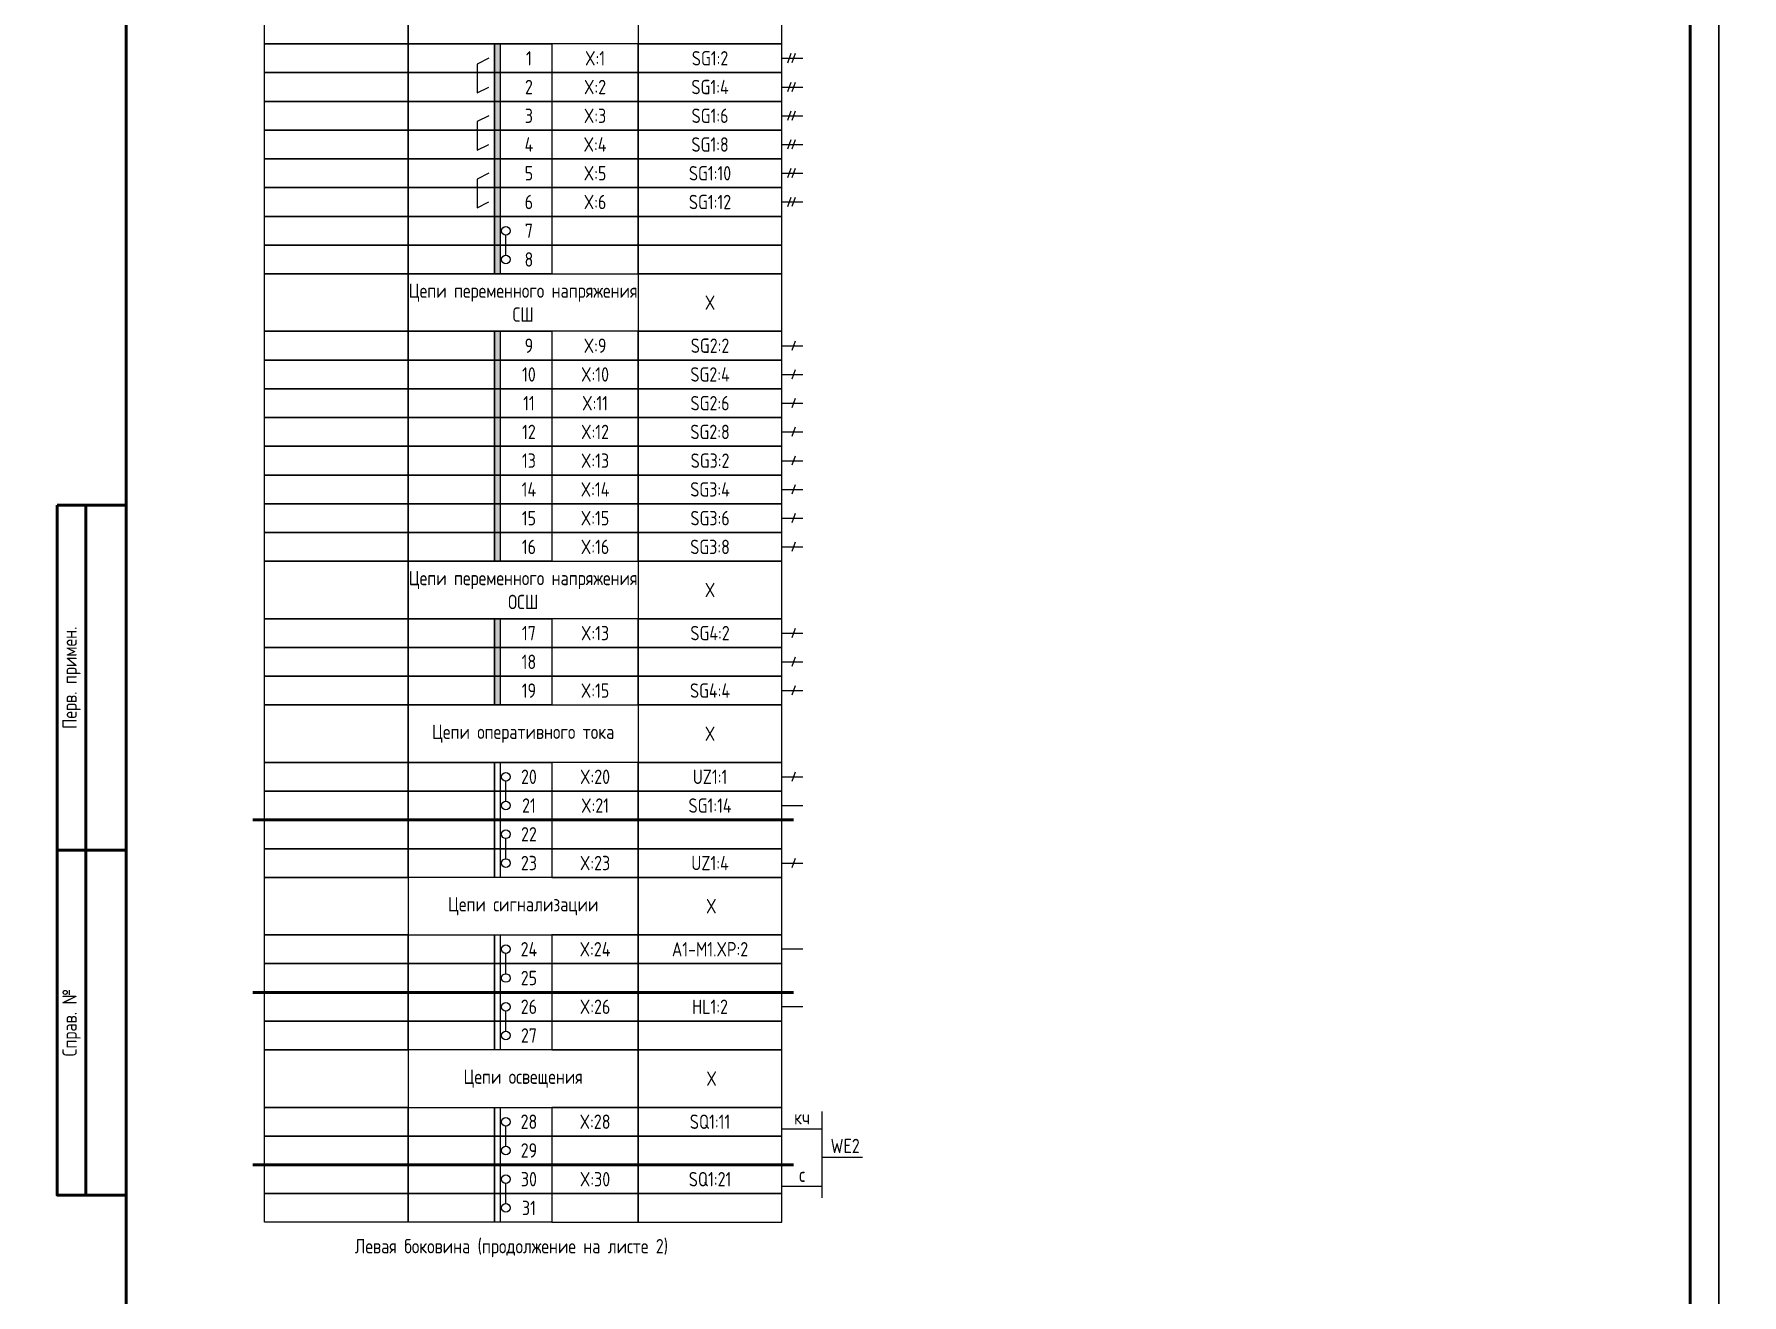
# Model space of a CAD drawing. Header units: millimetres. Extents: x -936 to 3453, y -90 to 618.
# Drawn here: x 1264 to 1561, y 154.6 to 374 of the extents above; entities that cross this region are included whole.
import ezdxf

# ---------------------------------------------------------------- set-up
doc = ezdxf.new("R2010")
doc.units = ezdxf.units.MM
doc.styles.add('Gost_type_A', font='GOST_A.TTF')

# ---------------------------------------------------------------- blocks, each defined once
blk = doc.blocks.new('Штамп левый верхний')
at = {"lineweight": 50}
for points in [[(-12, 0), (-7, 0), (-7, -60), (-12, -60)], [(-7, 0), (0, 0), (0, -60), (-7, -60)], [(-12, -60), (-7, -60), (-7, -120), (-12, -120)], [(-7, -60), (0, -60), (0, -120), (-7, -120)]]:
    blk.add_lwpolyline(points, close=True, dxfattribs=at)
at = {"char_height": 2.5, "width": 60, "attachment_point": 5, "rotation": 90, "style": 'Gost_type_A'}
for s, insert in [('Перв. примен.', (-9.5, -30)), ('Справ. №', (-9.5, -90))]:
    blk.add_mtext(s, dxfattribs=dict(at, insert=insert))

msp = doc.modelspace()

# ---------------------------------------------------------------- hatches: boundary and pattern name
h = msp.add_hatch(color=256)
h.dxf.hatch_style = 1
h.paths.add_polyline_path([(1345.05, 372.26), (1344.05, 372.26), (1344.05, 332.26), (1345.05, 332.26)])
h = msp.add_hatch(color=256)
h.dxf.hatch_style = 1
h.paths.add_polyline_path([(1345.05, 322.26), (1344.05, 322.26), (1344.05, 317.26), (1345.05, 317.26)])
h = msp.add_hatch(color=256)
h.dxf.hatch_style = 1
h.paths.add_polyline_path([(1345.05, 317.26), (1344.05, 317.26), (1344.05, 312.26), (1345.05, 312.26)])
h = msp.add_hatch(color=256)
h.dxf.hatch_style = 1
h.paths.add_polyline_path([(1345.05, 312.26), (1344.05, 312.26), (1344.05, 307.26), (1345.05, 307.26)])
h = msp.add_hatch(color=256)
h.dxf.hatch_style = 1
h.paths.add_polyline_path([(1345.05, 307.26), (1344.05, 307.26), (1344.05, 302.26), (1345.05, 302.26)])
h = msp.add_hatch(color=256)
h.dxf.hatch_style = 1
h.paths.add_polyline_path([(1345.05, 302.26), (1344.05, 302.26), (1344.05, 297.26), (1345.05, 297.26)])
h = msp.add_hatch(color=256)
h.dxf.hatch_style = 1
h.paths.add_polyline_path([(1345.05, 297.26), (1344.05, 297.26), (1344.05, 292.26), (1345.05, 292.26)])
h = msp.add_hatch(color=256)
h.dxf.hatch_style = 1
h.paths.add_polyline_path([(1345.05, 292.26), (1344.05, 292.26), (1344.05, 287.26), (1345.05, 287.26)])
h = msp.add_hatch(color=256)
h.dxf.hatch_style = 1
h.paths.add_polyline_path([(1345.05, 287.26), (1344.05, 287.26), (1344.05, 282.26), (1345.05, 282.26)])
h = msp.add_hatch(color=256)
h.dxf.hatch_style = 1
h.paths.add_polyline_path([(1345.05, 272.26), (1344.05, 272.26), (1344.05, 267.26), (1345.05, 267.26)])
h = msp.add_hatch(color=256)
h.dxf.hatch_style = 1
h.paths.add_polyline_path([(1345.05, 267.26), (1344.05, 267.26), (1344.05, 262.26), (1345.05, 262.26)])
h = msp.add_hatch(color=256)
h.dxf.hatch_style = 1
h.paths.add_polyline_path([(1345.05, 262.26), (1344.05, 262.26), (1344.05, 257.26), (1345.05, 257.26)])

# ---------------------------------------------------------------- linework, layer by layer
for p, q in [((1394.05, 369.76), (1397.67, 369.76)), ((1395.59, 370.57), (1395.01, 368.94)), ((1396.38, 370.57), (1395.8, 368.95)), ((1395.59, 365.57), (1395.01, 363.94)), ((1396.38, 365.57), (1395.8, 363.95)), ((1394.05, 364.76), (1397.67, 364.76)), ((1394.05, 359.76), (1397.67, 359.76)), ((1395.59, 360.57), (1395.01, 358.94)), ((1396.38, 360.57), (1395.8, 358.95)), ((1394.05, 354.76), (1397.67, 354.76)), ((1395.59, 355.57), (1395.01, 353.94)), ((1396.38, 355.57), (1395.8, 353.95)), ((1395.59, 350.57), (1395.01, 348.94)), ((1396.38, 350.57), (1395.8, 348.95)), ((1394.05, 349.76), (1397.67, 349.76)), ((1394.05, 344.76), (1397.67, 344.76)), ((1395.59, 345.57), (1395.01, 343.94)), ((1396.38, 345.57), (1395.8, 343.95)), ((1346.05, 335.51), (1346.05, 339.01)), ((1394.05, 319.76), (1397.67, 319.76)), ((1396.38, 320.57), (1395.8, 318.95)), ((1396.38, 315.57), (1395.8, 313.95)), ((1394.05, 314.76), (1397.67, 314.76)), ((1394.05, 309.76), (1397.67, 309.76)), ((1396.38, 310.57), (1395.8, 308.95)), ((1394.05, 304.76), (1397.67, 304.76)), ((1396.38, 305.57), (1395.8, 303.95)), ((1396.38, 300.57), (1395.8, 298.95)), ((1394.05, 299.76), (1397.67, 299.76)), ((1394.05, 294.76), (1397.67, 294.76)), ((1396.38, 295.57), (1395.8, 293.95)), ((1394.05, 289.76), (1397.67, 289.76)), ((1396.38, 290.57), (1395.8, 288.95)), ((1396.38, 285.57), (1395.8, 283.95)), ((1394.05, 284.76), (1397.67, 284.76)), ((1396.38, 270.57), (1395.8, 268.95)), ((1394.05, 269.76), (1397.67, 269.76)), ((1394.05, 264.76), (1397.67, 264.76)), ((1396.38, 265.57), (1395.8, 263.95)), ((1394.05, 259.76), (1397.67, 259.76)), ((1396.38, 260.57), (1395.8, 258.95)), ((1346.05, 240.51), (1346.05, 244.01)), ((1394.05, 244.76), (1397.67, 244.76)), ((1396.38, 245.57), (1395.8, 243.95)), ((1394.05, 239.76), (1397.67, 239.76)), ((1346.05, 230.51), (1346.05, 234.01)), ((1394.05, 229.76), (1397.67, 229.76)), ((1396.38, 230.57), (1395.8, 228.95)), ((1346.05, 210.51), (1346.05, 214.01)), ((1397.67, 214.76), (1394.05, 214.76)), ((1346.05, 200.51), (1346.05, 204.01)), ((1397.67, 204.76), (1394.05, 204.76)), ((1401.05, 171.54), (1401.05, 186.54)), ((1346.05, 180.51), (1346.05, 184.01)), ((1394.05, 183.54), (1401.05, 183.54)), ((1408.05, 178.54), (1401.05, 178.54)), ((1346.05, 170.51), (1346.05, 174.01)), ((1394.05, 173.54), (1401.05, 173.54))]:
    msp.add_line(p, q)
at = {"lineweight": 50}
for p, q in [((1302.05, 237.26), (1396.05, 237.26)), ((1302.05, 207.26), (1396.05, 207.26)), ((1396.05, 177.26), (1302.05, 177.26))]:
    msp.add_line(p, q, dxfattribs=at)
for points in [[(1557, 420), (1557, 0), (1260, 0), (1260, 420)], [(1854, 420), (1854, 0), (1557, 0), (1557, 420)], [(1304.05, 382.26), (1329.05, 382.26), (1329.05, 372.26), (1304.05, 372.26)], [(1329.05, 382.26), (1369.05, 382.26), (1369.05, 372.26), (1329.05, 372.26)], [(1394.05, 382.26), (1369.05, 382.26), (1369.05, 372.26), (1394.05, 372.26)], [(1304.05, 372.26), (1329.05, 372.26), (1329.05, 367.26), (1304.05, 367.26)], [(1329.05, 372.26), (1344.05, 372.26), (1344.05, 367.26), (1329.05, 367.26)], [(1344.05, 372.26), (1354.05, 372.26), (1354.05, 367.26), (1344.05, 367.26)], [(1369.05, 372.26), (1354.05, 372.26), (1354.05, 367.26), (1369.05, 367.26)], [(1394.05, 372.26), (1369.05, 372.26), (1369.05, 367.26), (1394.05, 367.26)], [(1304.05, 367.26), (1329.05, 367.26), (1329.05, 362.26), (1304.05, 362.26)], [(1329.05, 367.26), (1344.05, 367.26), (1344.05, 362.26), (1329.05, 362.26)], [(1344.05, 367.26), (1354.05, 367.26), (1354.05, 362.26), (1344.05, 362.26)], [(1369.05, 367.26), (1354.05, 367.26), (1354.05, 362.26), (1369.05, 362.26)], [(1394.05, 367.26), (1369.05, 367.26), (1369.05, 362.26), (1394.05, 362.26)], [(1304.05, 362.26), (1329.05, 362.26), (1329.05, 357.26), (1304.05, 357.26)], [(1329.05, 362.26), (1344.05, 362.26), (1344.05, 357.26), (1329.05, 357.26)], [(1344.05, 362.26), (1354.05, 362.26), (1354.05, 357.26), (1344.05, 357.26)], [(1369.05, 362.26), (1354.05, 362.26), (1354.05, 357.26), (1369.05, 357.26)], [(1394.05, 362.26), (1369.05, 362.26), (1369.05, 357.26), (1394.05, 357.26)], [(1304.05, 357.26), (1329.05, 357.26), (1329.05, 352.26), (1304.05, 352.26)], [(1329.05, 357.26), (1344.05, 357.26), (1344.05, 352.26), (1329.05, 352.26)], [(1344.05, 357.26), (1354.05, 357.26), (1354.05, 352.26), (1344.05, 352.26)], [(1369.05, 357.26), (1354.05, 357.26), (1354.05, 352.26), (1369.05, 352.26)], [(1394.05, 357.26), (1369.05, 357.26), (1369.05, 352.26), (1394.05, 352.26)], [(1304.05, 352.26), (1329.05, 352.26), (1329.05, 347.26), (1304.05, 347.26)], [(1329.05, 352.26), (1344.05, 352.26), (1344.05, 347.26), (1329.05, 347.26)], [(1344.05, 352.26), (1354.05, 352.26), (1354.05, 347.26), (1344.05, 347.26)], [(1369.05, 352.26), (1354.05, 352.26), (1354.05, 347.26), (1369.05, 347.26)], [(1394.05, 352.26), (1369.05, 352.26), (1369.05, 347.26), (1394.05, 347.26)], [(1304.05, 347.26), (1329.05, 347.26), (1329.05, 342.26), (1304.05, 342.26)], [(1329.05, 347.26), (1344.05, 347.26), (1344.05, 342.26), (1329.05, 342.26)], [(1344.05, 347.26), (1354.05, 347.26), (1354.05, 342.26), (1344.05, 342.26)], [(1369.05, 347.26), (1354.05, 347.26), (1354.05, 342.26), (1369.05, 342.26)], [(1394.05, 347.26), (1369.05, 347.26), (1369.05, 342.26), (1394.05, 342.26)], [(1304.05, 342.26), (1329.05, 342.26), (1329.05, 337.26), (1304.05, 337.26)], [(1329.05, 342.26), (1344.05, 342.26), (1344.05, 337.26), (1329.05, 337.26)], [(1344.05, 342.26), (1354.05, 342.26), (1354.05, 337.26), (1344.05, 337.26)], [(1369.05, 342.26), (1354.05, 342.26), (1354.05, 337.26), (1369.05, 337.26)], [(1394.05, 342.26), (1369.05, 342.26), (1369.05, 337.26), (1394.05, 337.26)], [(1304.05, 337.26), (1329.05, 337.26), (1329.05, 332.26), (1304.05, 332.26)], [(1329.05, 337.26), (1344.05, 337.26), (1344.05, 332.26), (1329.05, 332.26)], [(1344.05, 337.26), (1354.05, 337.26), (1354.05, 332.26), (1344.05, 332.26)], [(1369.05, 337.26), (1354.05, 337.26), (1354.05, 332.26), (1369.05, 332.26)], [(1394.05, 337.26), (1369.05, 337.26), (1369.05, 332.26), (1394.05, 332.26)], [(1304.05, 332.26), (1329.05, 332.26), (1329.05, 322.26), (1304.05, 322.26)], [(1329.05, 332.26), (1369.05, 332.26), (1369.05, 322.26), (1329.05, 322.26)], [(1394.05, 332.26), (1369.05, 332.26), (1369.05, 322.26), (1394.05, 322.26)], [(1304.05, 322.26), (1329.05, 322.26), (1329.05, 317.26), (1304.05, 317.26)], [(1329.05, 322.26), (1344.05, 322.26), (1344.05, 317.26), (1329.05, 317.26)], [(1344.05, 322.26), (1354.05, 322.26), (1354.05, 317.26), (1344.05, 317.26)], [(1369.05, 322.26), (1354.05, 322.26), (1354.05, 317.26), (1369.05, 317.26)], [(1394.05, 322.26), (1369.05, 322.26), (1369.05, 317.26), (1394.05, 317.26)], [(1304.05, 317.26), (1329.05, 317.26), (1329.05, 312.26), (1304.05, 312.26)], [(1329.05, 317.26), (1344.05, 317.26), (1344.05, 312.26), (1329.05, 312.26)], [(1344.05, 317.26), (1354.05, 317.26), (1354.05, 312.26), (1344.05, 312.26)], [(1369.05, 317.26), (1354.05, 317.26), (1354.05, 312.26), (1369.05, 312.26)], [(1394.05, 317.26), (1369.05, 317.26), (1369.05, 312.26), (1394.05, 312.26)], [(1304.05, 312.26), (1329.05, 312.26), (1329.05, 307.26), (1304.05, 307.26)], [(1329.05, 312.26), (1344.05, 312.26), (1344.05, 307.26), (1329.05, 307.26)], [(1344.05, 312.26), (1354.05, 312.26), (1354.05, 307.26), (1344.05, 307.26)], [(1369.05, 312.26), (1354.05, 312.26), (1354.05, 307.26), (1369.05, 307.26)], [(1394.05, 312.26), (1369.05, 312.26), (1369.05, 307.26), (1394.05, 307.26)], [(1304.05, 307.26), (1329.05, 307.26), (1329.05, 302.26), (1304.05, 302.26)], [(1329.05, 307.26), (1344.05, 307.26), (1344.05, 302.26), (1329.05, 302.26)], [(1344.05, 307.26), (1354.05, 307.26), (1354.05, 302.26), (1344.05, 302.26)], [(1369.05, 307.26), (1354.05, 307.26), (1354.05, 302.26), (1369.05, 302.26)], [(1394.05, 307.26), (1369.05, 307.26), (1369.05, 302.26), (1394.05, 302.26)], [(1304.05, 302.26), (1329.05, 302.26), (1329.05, 297.26), (1304.05, 297.26)], [(1329.05, 302.26), (1344.05, 302.26), (1344.05, 297.26), (1329.05, 297.26)], [(1344.05, 302.26), (1354.05, 302.26), (1354.05, 297.26), (1344.05, 297.26)], [(1369.05, 302.26), (1354.05, 302.26), (1354.05, 297.26), (1369.05, 297.26)], [(1394.05, 302.26), (1369.05, 302.26), (1369.05, 297.26), (1394.05, 297.26)], [(1304.05, 297.26), (1329.05, 297.26), (1329.05, 292.26), (1304.05, 292.26)], [(1329.05, 297.26), (1344.05, 297.26), (1344.05, 292.26), (1329.05, 292.26)], [(1344.05, 297.26), (1354.05, 297.26), (1354.05, 292.26), (1344.05, 292.26)], [(1369.05, 297.26), (1354.05, 297.26), (1354.05, 292.26), (1369.05, 292.26)], [(1394.05, 297.26), (1369.05, 297.26), (1369.05, 292.26), (1394.05, 292.26)], [(1304.05, 292.26), (1329.05, 292.26), (1329.05, 287.26), (1304.05, 287.26)], [(1329.05, 292.26), (1344.05, 292.26), (1344.05, 287.26), (1329.05, 287.26)], [(1344.05, 292.26), (1354.05, 292.26), (1354.05, 287.26), (1344.05, 287.26)], [(1369.05, 292.26), (1354.05, 292.26), (1354.05, 287.26), (1369.05, 287.26)], [(1394.05, 292.26), (1369.05, 292.26), (1369.05, 287.26), (1394.05, 287.26)], [(1304.05, 287.26), (1329.05, 287.26), (1329.05, 282.26), (1304.05, 282.26)], [(1329.05, 287.26), (1344.05, 287.26), (1344.05, 282.26), (1329.05, 282.26)], [(1344.05, 287.26), (1354.05, 287.26), (1354.05, 282.26), (1344.05, 282.26)], [(1369.05, 287.26), (1354.05, 287.26), (1354.05, 282.26), (1369.05, 282.26)], [(1394.05, 287.26), (1369.05, 287.26), (1369.05, 282.26), (1394.05, 282.26)], [(1304.05, 282.26), (1329.05, 282.26), (1329.05, 272.26), (1304.05, 272.26)], [(1329.05, 282.26), (1369.05, 282.26), (1369.05, 272.26), (1329.05, 272.26)], [(1394.05, 282.26), (1369.05, 282.26), (1369.05, 272.26), (1394.05, 272.26)], [(1304.05, 272.26), (1329.05, 272.26), (1329.05, 267.26), (1304.05, 267.26)], [(1329.05, 272.26), (1344.05, 272.26), (1344.05, 267.26), (1329.05, 267.26)], [(1344.05, 272.26), (1354.05, 272.26), (1354.05, 267.26), (1344.05, 267.26)], [(1369.05, 272.26), (1354.05, 272.26), (1354.05, 267.26), (1369.05, 267.26)], [(1394.05, 272.26), (1369.05, 272.26), (1369.05, 267.26), (1394.05, 267.26)], [(1304.05, 267.26), (1329.05, 267.26), (1329.05, 262.26), (1304.05, 262.26)], [(1329.05, 267.26), (1344.05, 267.26), (1344.05, 262.26), (1329.05, 262.26)], [(1344.05, 267.26), (1354.05, 267.26), (1354.05, 262.26), (1344.05, 262.26)], [(1369.05, 267.26), (1354.05, 267.26), (1354.05, 262.26), (1369.05, 262.26)], [(1394.05, 267.26), (1369.05, 267.26), (1369.05, 262.26), (1394.05, 262.26)], [(1304.05, 262.26), (1329.05, 262.26), (1329.05, 257.26), (1304.05, 257.26)], [(1329.05, 262.26), (1344.05, 262.26), (1344.05, 257.26), (1329.05, 257.26)], [(1344.05, 262.26), (1354.05, 262.26), (1354.05, 257.26), (1344.05, 257.26)], [(1369.05, 262.26), (1354.05, 262.26), (1354.05, 257.26), (1369.05, 257.26)], [(1394.05, 262.26), (1369.05, 262.26), (1369.05, 257.26), (1394.05, 257.26)], [(1304.05, 257.26), (1329.05, 257.26), (1329.05, 247.26), (1304.05, 247.26)], [(1329.05, 257.26), (1369.05, 257.26), (1369.05, 247.26), (1329.05, 247.26)], [(1394.05, 257.26), (1369.05, 257.26), (1369.05, 247.26), (1394.05, 247.26)], [(1304.05, 247.26), (1329.05, 247.26), (1329.05, 242.26), (1304.05, 242.26)], [(1329.05, 247.26), (1344.05, 247.26), (1344.05, 242.26), (1329.05, 242.26)], [(1344.05, 247.26), (1354.05, 247.26), (1354.05, 242.26), (1344.05, 242.26)], [(1369.05, 247.26), (1354.05, 247.26), (1354.05, 242.26), (1369.05, 242.26)], [(1394.05, 247.26), (1369.05, 247.26), (1369.05, 242.26), (1394.05, 242.26)], [(1304.05, 242.26), (1329.05, 242.26), (1329.05, 237.26), (1304.05, 237.26)], [(1329.05, 242.26), (1344.05, 242.26), (1344.05, 237.26), (1329.05, 237.26)], [(1344.05, 242.26), (1354.05, 242.26), (1354.05, 237.26), (1344.05, 237.26)], [(1369.05, 242.26), (1354.05, 242.26), (1354.05, 237.26), (1369.05, 237.26)], [(1394.05, 242.26), (1369.05, 242.26), (1369.05, 237.26), (1394.05, 237.26)], [(1304.05, 237.26), (1329.05, 237.26), (1329.05, 232.26), (1304.05, 232.26)], [(1329.05, 237.26), (1344.05, 237.26), (1344.05, 232.26), (1329.05, 232.26)], [(1344.05, 237.26), (1354.05, 237.26), (1354.05, 232.26), (1344.05, 232.26)], [(1369.05, 237.26), (1354.05, 237.26), (1354.05, 232.26), (1369.05, 232.26)], [(1394.05, 237.26), (1369.05, 237.26), (1369.05, 232.26), (1394.05, 232.26)], [(1304.05, 232.26), (1329.05, 232.26), (1329.05, 227.26), (1304.05, 227.26)], [(1329.05, 232.26), (1344.05, 232.26), (1344.05, 227.26), (1329.05, 227.26)], [(1344.05, 232.26), (1354.05, 232.26), (1354.05, 227.26), (1344.05, 227.26)], [(1369.05, 232.26), (1354.05, 232.26), (1354.05, 227.26), (1369.05, 227.26)], [(1394.05, 232.26), (1369.05, 232.26), (1369.05, 227.26), (1394.05, 227.26)], [(1304.05, 227.26), (1329.05, 227.26), (1329.05, 217.26), (1304.05, 217.26)], [(1369.05, 227.26), (1329.05, 227.26), (1329.05, 217.26), (1369.05, 217.26)], [(1394.05, 227.26), (1369.05, 227.26), (1369.05, 217.26), (1394.05, 217.26)], [(1304.05, 217.26), (1329.05, 217.26), (1329.05, 212.26), (1304.05, 212.26)], [(1329.05, 217.26), (1344.05, 217.26), (1344.05, 212.26), (1329.05, 212.26)], [(1344.05, 217.26), (1354.05, 217.26), (1354.05, 212.26), (1344.05, 212.26)], [(1369.05, 217.26), (1354.05, 217.26), (1354.05, 212.26), (1369.05, 212.26)], [(1394.05, 217.26), (1369.05, 217.26), (1369.05, 212.26), (1394.05, 212.26)], [(1304.05, 212.26), (1329.05, 212.26), (1329.05, 207.26), (1304.05, 207.26)], [(1329.05, 212.26), (1344.05, 212.26), (1344.05, 207.26), (1329.05, 207.26)], [(1344.05, 212.26), (1354.05, 212.26), (1354.05, 207.26), (1344.05, 207.26)], [(1369.05, 212.26), (1354.05, 212.26), (1354.05, 207.26), (1369.05, 207.26)], [(1394.05, 212.26), (1369.05, 212.26), (1369.05, 207.26), (1394.05, 207.26)], [(1304.05, 207.26), (1329.05, 207.26), (1329.05, 202.26), (1304.05, 202.26)], [(1329.05, 207.26), (1344.05, 207.26), (1344.05, 202.26), (1329.05, 202.26)], [(1344.05, 207.26), (1354.05, 207.26), (1354.05, 202.26), (1344.05, 202.26)], [(1369.05, 207.26), (1354.05, 207.26), (1354.05, 202.26), (1369.05, 202.26)], [(1394.05, 207.26), (1369.05, 207.26), (1369.05, 202.26), (1394.05, 202.26)], [(1304.05, 202.26), (1329.05, 202.26), (1329.05, 197.26), (1304.05, 197.26)], [(1329.05, 202.26), (1344.05, 202.26), (1344.05, 197.26), (1329.05, 197.26)], [(1344.05, 202.26), (1354.05, 202.26), (1354.05, 197.26), (1344.05, 197.26)], [(1369.05, 202.26), (1354.05, 202.26), (1354.05, 197.26), (1369.05, 197.26)], [(1394.05, 202.26), (1369.05, 202.26), (1369.05, 197.26), (1394.05, 197.26)], [(1304.05, 197.26), (1329.05, 197.26), (1329.05, 187.26), (1304.05, 187.26)], [(1369.05, 197.26), (1329.05, 197.26), (1329.05, 187.26), (1369.05, 187.26)], [(1394.05, 197.26), (1369.05, 197.26), (1369.05, 187.26), (1394.05, 187.26)], [(1304.05, 187.26), (1329.05, 187.26), (1329.05, 182.26), (1304.05, 182.26)], [(1329.05, 187.26), (1344.05, 187.26), (1344.05, 182.26), (1329.05, 182.26)], [(1344.05, 187.26), (1354.05, 187.26), (1354.05, 182.26), (1344.05, 182.26)], [(1344.05, 187.26), (1354.05, 187.26), (1354.05, 182.26), (1344.05, 182.26)], [(1369.05, 187.26), (1354.05, 187.26), (1354.05, 182.26), (1369.05, 182.26)], [(1394.05, 187.26), (1369.05, 187.26), (1369.05, 182.26), (1394.05, 182.26)], [(1304.05, 182.26), (1329.05, 182.26), (1329.05, 177.26), (1304.05, 177.26)], [(1329.05, 182.26), (1344.05, 182.26), (1344.05, 177.26), (1329.05, 177.26)], [(1344.05, 182.26), (1354.05, 182.26), (1354.05, 177.26), (1344.05, 177.26)], [(1344.05, 182.26), (1354.05, 182.26), (1354.05, 177.26), (1344.05, 177.26)], [(1369.05, 182.26), (1354.05, 182.26), (1354.05, 177.26), (1369.05, 177.26)], [(1394.05, 182.26), (1369.05, 182.26), (1369.05, 177.26), (1394.05, 177.26)], [(1304.05, 177.26), (1329.05, 177.26), (1329.05, 172.26), (1304.05, 172.26)], [(1329.05, 177.26), (1344.05, 177.26), (1344.05, 172.26), (1329.05, 172.26)], [(1344.05, 177.26), (1354.05, 177.26), (1354.05, 172.26), (1344.05, 172.26)], [(1344.05, 177.26), (1354.05, 177.26), (1354.05, 172.26), (1344.05, 172.26)], [(1369.05, 177.26), (1354.05, 177.26), (1354.05, 172.26), (1369.05, 172.26)], [(1394.05, 177.26), (1369.05, 177.26), (1369.05, 172.26), (1394.05, 172.26)], [(1304.05, 172.26), (1329.05, 172.26), (1329.05, 167.26), (1304.05, 167.26)], [(1329.05, 172.26), (1344.05, 172.26), (1344.05, 167.26), (1329.05, 167.26)], [(1344.05, 172.26), (1354.05, 172.26), (1354.05, 167.26), (1344.05, 167.26)], [(1344.05, 172.26), (1354.05, 172.26), (1354.05, 167.26), (1344.05, 167.26)], [(1369.05, 172.26), (1354.05, 172.26), (1354.05, 167.26), (1369.05, 167.26)], [(1394.05, 172.26), (1369.05, 172.26), (1369.05, 167.26), (1394.05, 167.26)]]:
    msp.add_lwpolyline(points, close=True)
msp.add_lwpolyline([(1552, 415), (1552, 5), (1280, 5), (1280, 415)], close=True, dxfattribs=at)
for points in [[(1344.05, 332.26), (1344.05, 372.26), (1345.05, 372.26), (1345.05, 332.26)], [(1343.05, 369.76), (1341.05, 368.76), (1341.05, 363.76), (1343.05, 364.76)], [(1343.05, 359.76), (1341.05, 358.76), (1341.05, 353.76), (1343.05, 354.76)], [(1343.05, 349.76), (1341.05, 348.76), (1341.05, 343.76), (1343.05, 344.76)], [(1344.05, 317.26), (1344.05, 322.26), (1345.05, 322.26), (1345.05, 317.26)], [(1344.05, 312.26), (1344.05, 317.26), (1345.05, 317.26), (1345.05, 312.26)], [(1344.05, 307.26), (1344.05, 312.26), (1345.05, 312.26), (1345.05, 307.26)], [(1344.05, 302.26), (1344.05, 307.26), (1345.05, 307.26), (1345.05, 302.26)], [(1344.05, 297.26), (1344.05, 302.26), (1345.05, 302.26), (1345.05, 297.26)], [(1344.05, 292.26), (1344.05, 297.26), (1345.05, 297.26), (1345.05, 292.26)], [(1344.05, 287.26), (1344.05, 292.26), (1345.05, 292.26), (1345.05, 287.26)], [(1344.05, 282.26), (1344.05, 287.26), (1345.05, 287.26), (1345.05, 282.26)], [(1344.05, 267.26), (1344.05, 272.26), (1345.05, 272.26), (1345.05, 267.26)], [(1344.05, 262.26), (1344.05, 267.26), (1345.05, 267.26), (1345.05, 262.26)], [(1344.05, 257.26), (1344.05, 262.26), (1345.05, 262.26), (1345.05, 257.26)], [(1344.05, 227.26), (1344.05, 247.26), (1345.05, 247.26), (1345.05, 227.26)], [(1344.05, 197.26), (1344.05, 217.26), (1345.05, 217.26), (1345.05, 197.26)], [(1344.05, 167.26), (1344.05, 187.26), (1345.05, 187.26), (1345.05, 167.26)]]:
    msp.add_lwpolyline(points)
for centre in [(1346.05, 339.76), (1346.05, 334.76), (1346.05, 244.76), (1346.05, 239.76), (1346.05, 234.76), (1346.05, 229.76), (1346.05, 214.76), (1346.05, 209.76), (1346.05, 204.76), (1346.05, 199.76), (1346.05, 184.76), (1346.05, 179.76), (1346.05, 174.76), (1346.05, 169.76)]:
    msp.add_circle(centre, 0.75)

# ---------------------------------------------------------------- block references
at = {"color": 1}
msp.add_blockref('Штамп левый верхний', (1280, 292), dxfattribs=at)

# ---------------------------------------------------------------- texts
at = {"ltscale": 10, "char_height": 2.5, "attachment_point": 5, "style": 'Gost_type_A'}
for s, insert, width in [('1', (1350.05, 369.76), 8), ('X:1', (1361.55, 369.76), 15), ('2', (1350.05, 364.76), 8), ('X:2', (1361.55, 364.76), 15), ('3', (1350.05, 359.76), 8), ('X:3', (1361.55, 359.76), 15), ('4', (1350.05, 354.76), 8), ('X:4', (1361.55, 354.76), 15), ('5', (1350.05, 349.76), 8), ('X:5', (1361.55, 349.76), 15), ('6', (1350.05, 344.76), 8), ('X:6', (1361.55, 344.76), 15), ('7', (1350.05, 339.76), 8), ('8', (1350.05, 334.76), 8), ('9', (1350.05, 319.76), 8), ('X:9', (1361.55, 319.76), 15), ('10', (1350.05, 314.76), 8), ('X:10', (1361.55, 314.76), 15), ('11', (1350.05, 309.76), 8), ('X:11', (1361.55, 309.76), 15), ('12', (1350.05, 304.76), 8), ('X:12', (1361.55, 304.76), 15), ('13', (1350.05, 299.76), 8), ('X:13', (1361.55, 299.76), 15), ('14', (1350.05, 294.76), 8), ('X:14', (1361.55, 294.76), 15), ('15', (1350.05, 289.76), 8), ('X:15', (1361.55, 289.76), 15), ('16', (1350.05, 284.76), 8), ('X:16', (1361.55, 284.76), 15), ('17', (1350.05, 269.76), 8), ('X:13', (1361.55, 269.76), 15), ('18', (1350.05, 264.76), 8), ('19', (1350.05, 259.76), 8), ('X:15', (1361.55, 259.76), 15), ('20', (1350.05, 244.76), 8), ('X:20', (1361.55, 244.76), 15), ('21', (1350.05, 239.76), 8), ('X:21', (1361.55, 239.76), 15), ('22', (1350.05, 234.76), 8), ('23', (1350.05, 229.76), 8), ('X:23', (1361.55, 229.76), 15), ('24', (1350.05, 214.76), 8), ('X:24', (1361.55, 214.76), 15), ('25', (1350.05, 209.76), 8), ('26', (1350.05, 204.76), 8), ('X:26', (1361.55, 204.76), 15), ('27', (1350.05, 199.76), 8), ('28', (1350.05, 184.76), 8), ('X:28', (1361.55, 184.76), 15), ('29', (1350.05, 179.76), 8), ('30', (1350.05, 174.76), 8), ('X:30', (1361.55, 174.76), 15), ('31', (1350.05, 169.76), 8)]:
    msp.add_mtext(s, dxfattribs=dict(at, insert=insert, width=width))
at = {"char_height": 2.5, "attachment_point": 5, "style": 'Gost_type_A'}
for s, insert, width in [('SG1:2', (1381.55, 369.76), 25), ('SG1:4', (1381.55, 364.76), 25), ('SG1:6', (1381.55, 359.76), 25), ('SG1:8', (1381.55, 354.76), 25), ('SG1:10', (1381.55, 349.76), 25), ('SG1:12', (1381.55, 344.76), 25), ('Цепи переменного напряжения СШ', (1349.05, 327.26), 40), ('X', (1381.55, 327.26), 25), ('SG2:2', (1381.55, 319.76), 25), ('SG2:4', (1381.55, 314.76), 25), ('SG2:6', (1381.55, 309.76), 25), ('SG2:8', (1381.55, 304.76), 25), ('SG3:2', (1381.55, 299.76), 25), ('SG3:4', (1381.55, 294.76), 25), ('SG3:6', (1381.55, 289.76), 25), ('SG3:8', (1381.55, 284.76), 25), ('Цепи переменного напряжения ОСШ', (1349.05, 277.26), 40), ('X', (1381.55, 277.26), 25), ('SG4:2', (1381.55, 269.76), 25), ('SG4:4', (1381.55, 259.76), 25), ('Цепи оперативного тока', (1349.05, 252.26), 40), ('X', (1381.55, 252.26), 25), ('UZ1:1', (1381.55, 244.76), 25), ('SG1:14', (1381.55, 239.76), 25), ('UZ1:4', (1381.55, 229.76), 25), ('Цепи сигнализации', (1349.05, 222.26), 40), ('X', (1381.77, 222.26), 25), ('A1-M1.XP:2', (1381.55, 214.76), 25), ('HL1:2', (1381.55, 204.76), 25), ('Цепи освещения', (1349.05, 192.26), 40), ('X', (1381.81, 192.26), 25), ('SQ1:11', (1381.55, 184.76), 25), ('кч', (1397.55, 185.54), 7), ('WE2', (1405.05, 180.54), 7), ('SQ1:21', (1381.55, 174.76), 25), ('с', (1397.55, 175.54), 7), ('Левая боковина (продолжение на листе 2)', (1347.01, 162.77), 90)]:
    msp.add_mtext(s, dxfattribs=dict(at, insert=insert, width=width))

doc.saveas('drawing.dxf')
